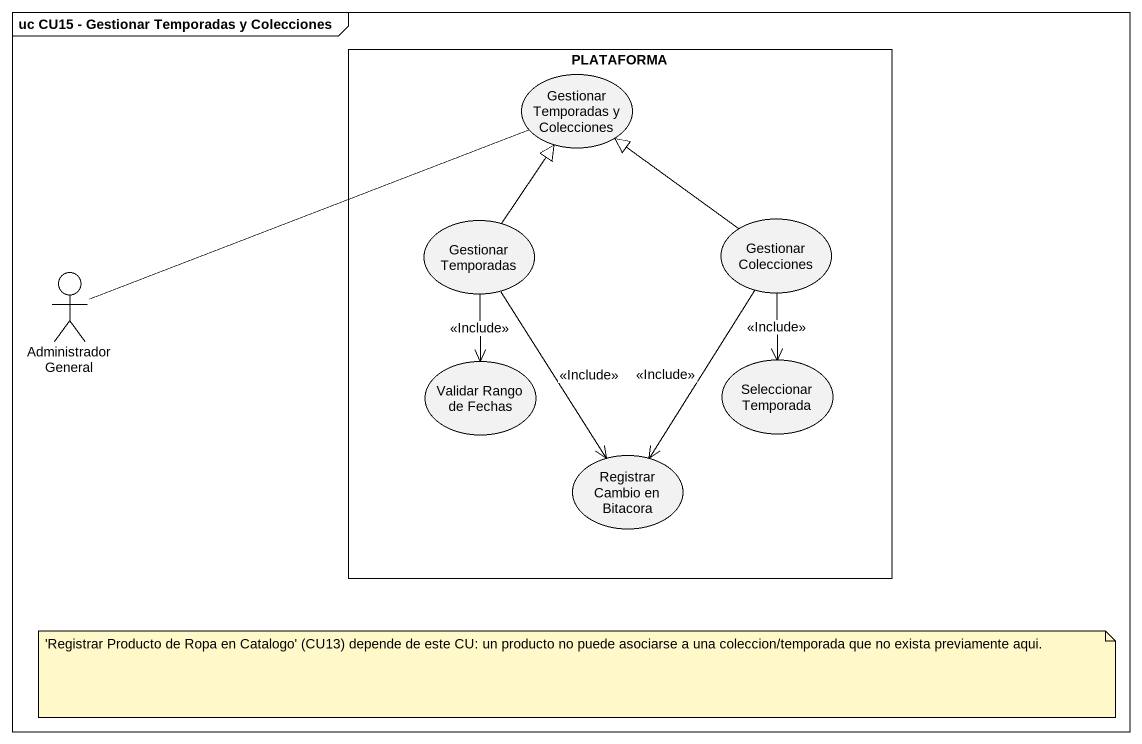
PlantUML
@startuml
mainframe uc CU15 - Gestionar Temporadas y Colecciones
rectangle PLATAFORMA {
  usecase "Gestionar Temporadas y Colecciones" as Gestionar_Temporadas_y
  usecase "Gestionar Colecciones" as Gestionar_Colecciones
  usecase "Gestionar Temporadas" as Gestionar_Temporadas
  usecase "Validar Rango de Fechas" as Validar_Rango_de_Fechas
  usecase "Seleccionar Temporada" as Seleccionar_Temporada
  usecase "Registrar Cambio en Bitacora" as Registrar_Cambio_en_Bitacora
}
actor "Administrador General" as Administrador_General
Gestionar_Colecciones -up-|> Gestionar_Temporadas_y
Gestionar_Colecciones --> Seleccionar_Temporada : <<Include>>
Gestionar_Colecciones --> Registrar_Cambio_en_Bitacora : <<Include>>
Administrador_General -right- Gestionar_Temporadas_y
Gestionar_Temporadas -up-|> Gestionar_Temporadas_y
Gestionar_Temporadas --> Validar_Rango_de_Fechas : <<Include>>
Gestionar_Temporadas --> Registrar_Cambio_en_Bitacora : <<Include>>
note as N1
  ~'Registrar Producto de Ropa en Catalogo' (CU13) depende de este CU: un producto no puede asociarse a una coleccion/temporada que no exista previamente aqui.
end note
@enduml
